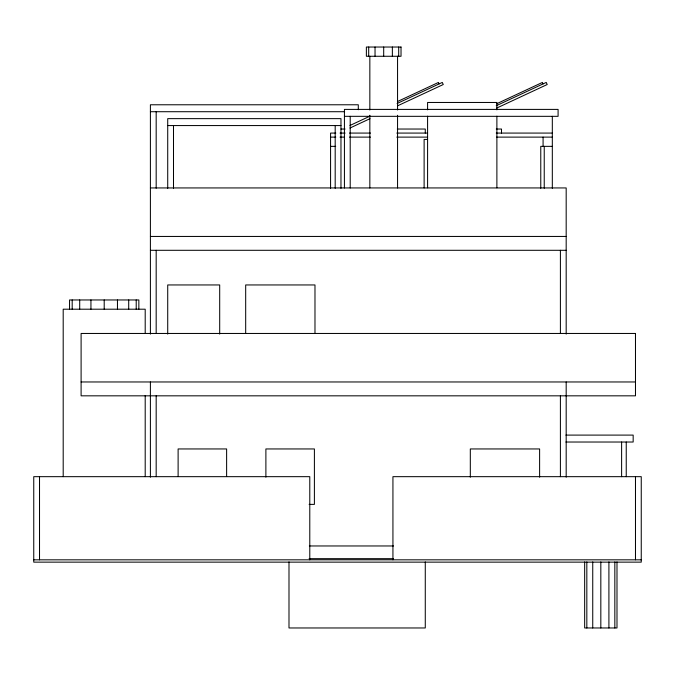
<?xml version="1.0" encoding="UTF-8"?>
<svg xmlns="http://www.w3.org/2000/svg" width="675" height="675" viewBox="0 0 675 675"><rect width="100%" height="100%" fill="white"/><g stroke="black" fill="none" stroke-linecap="round" stroke-linejoin="round"><path stroke-width="1.01" d="M397.364 101.596L438.455 82.434L439.138 83.894M349.979 125.474L369.959 116.159M397.086 103.503L442.277 82.434L443.256 84.527L397.583 105.823M350.004 128.014L369.984 118.69M496.53 103.823L542.405 82.434L543.088 83.894M496.252 105.73L546.227 82.434L547.197 84.527L496.766 108.042M150.398 111.713L344.638 111.713M344.427 116.328L558.09 116.328L558.09 109.401L344.427 109.401L344.427 187.979M167.721 125.567L340.968 125.567M340.968 129.035L345.085 129.035M397.288 129.035L425.275 129.035L425.275 133.076M496.252 129.035L501.5 129.035L501.5 133.076M335.821 133.076L330.573 133.076L330.573 188.257M340.031 133.076L345.085 133.076M349.49 133.076L370.507 133.076M396.782 133.076L427.258 133.076M496.252 133.076L552.319 133.076M330.573 137.118L335.821 137.118M340.031 137.118L344.233 137.118M349.49 137.118L370.507 137.118M396.782 137.118L427.258 137.118M496.623 137.118L552.319 137.118M427.283 139.43L424.119 139.43L424.119 187.937M330.573 146.357L335.703 146.357M552.319 146.357L540.768 146.357L540.768 188.257M150.398 187.937L566.182 187.937L566.182 334.108M150.398 236.444L566.182 236.444M150.398 250.298L566.182 250.298M81.101 381.966L635.479 381.966M565.903 435.097L633.167 435.097L633.167 442.024L565.903 442.024M309.125 504.385L314.398 504.385L314.398 448.951L265.891 448.951L265.891 477.191M309.344 545.965L393.55 545.965M309.074 558.672L393.306 558.672M33.75 559.828L641.25 559.828M635.479 476.668L635.479 559.828M626.24 442.024L626.24 476.668M621.616 442.024L621.616 476.668M616.992 561.921L616.992 627.969L584.66 627.969L584.66 561.921M614.832 561.921L614.832 627.969M608.909 561.921L608.909 627.969M600.826 561.921L600.826 627.969M592.743 561.921L592.743 627.969M586.828 561.921L586.828 627.969M566.182 381.966L566.182 477.191M560.402 250.298L560.402 333.509M560.402 395.828L560.402 476.668M552.319 116.328L552.319 188.257M544.236 146.357L544.236 188.257M543.08 137.118L543.08 146.357M539.612 477.191L539.612 448.951L470.315 448.951L470.315 477.191M496.884 109.839L496.884 102.465L427.587 102.465L427.587 109.839M496.884 116.168L496.884 187.802M427.587 116.168L427.587 187.802M425.275 561.921L425.275 627.969L288.993 627.969L288.993 561.921M398.697 47.031L398.697 56.27M397.558 56.27L397.558 110.008M397.558 115.273L397.558 187.979M392.934 559.828L392.934 476.668L641.25 476.668L641.25 562.14L33.75 562.14L33.75 476.668L309.783 476.668L309.783 559.828M392.361 47.031L392.361 56.27M383.695 47.031L383.695 56.27M375.038 47.031L375.038 56.27M369.841 56.27L369.841 110.008M369.841 115.273L369.841 187.979M368.693 47.031L368.693 56.27M358.29 109.73L358.29 104.777L150.398 104.777L150.398 334.108M350.207 116.328L350.207 187.979M340.968 188.325L340.968 118.64L167.721 118.64L167.721 188.325M335.188 125.567L335.188 188.325M314.98 333.458L314.98 284.951L245.683 284.951L245.683 333.458M226.623 476.373L226.623 448.951L178.116 448.951L178.116 476.373M219.696 334.108L219.696 284.951L167.721 284.951L167.721 334.108M173.5 125.567L173.5 188.325M156.178 111.713L156.178 188.224M156.178 250.298L156.178 333.509M156.178 395.828L156.178 476.668M150.398 381.966L150.398 477.191M145.201 333.425L145.201 309.201L63.197 309.201L63.197 476.634M145.201 395.55L145.201 476.634M138.847 309.201L138.847 299.962L69.55 299.962L69.55 309.201M136.215 299.962L136.215 309.201M128.706 299.962L128.706 309.201M117.458 299.962L117.458 309.201M104.203 299.962L104.203 309.201M90.939 299.962L90.939 309.201M79.701 299.962L79.701 309.201M72.191 299.962L72.191 309.201M39.521 476.668L39.521 559.828M401.026 47.031L366.373 47.031L366.373 56.27L401.026 56.27L401.026 47.031M635.479 333.458L81.101 333.458L81.101 395.828L635.479 395.828L635.479 333.458"/></g></svg>
